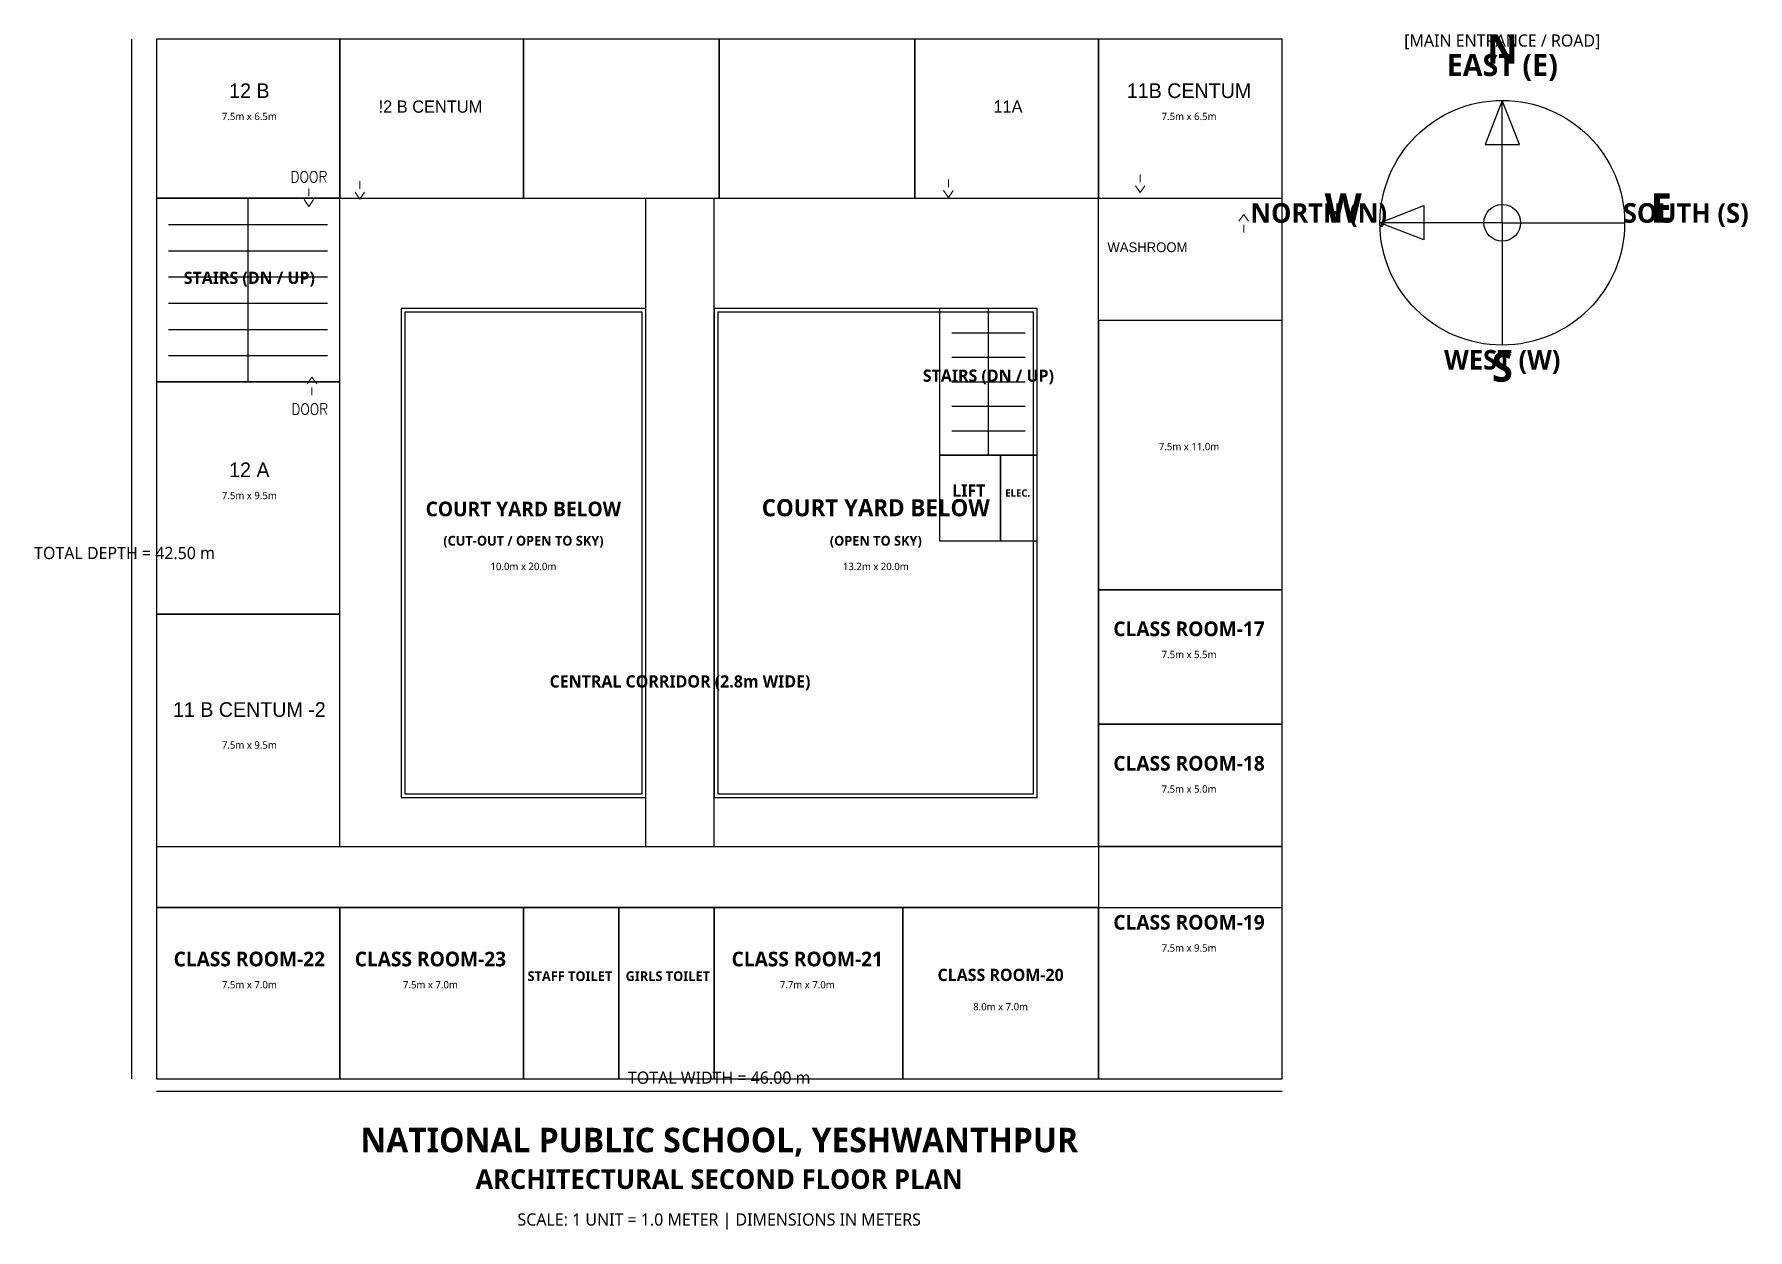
# Model space of a CAD drawing. Header units: metres. Extents: x -5 to 65, y -6.2 to 42.7.
import ezdxf
from ezdxf.enums import TextEntityAlignment as Align

# ---------------------------------------------------------------- set-up
doc = ezdxf.new("R2010")
doc.units = ezdxf.units.M
doc.layers.get('0').update_dxf_attribs({"linetype": 'CONTINUOUS'})
for name, color, linetype in [('COMPASS', 1, 'CONTINUOUS'), ('COURTYARD_VOID', 4, 'CONTINUOUS'), ('DIMENSIONS', 6, 'CONTINUOUS'), ('RAILINGS', 5, 'CONTINUOUS'), ('ROOM_LABELS', 3, 'CONTINUOUS'), ('STAIRS', 2, 'CONTINUOUS'), ('WALLS_EXTERIOR', 7, 'CONTINUOUS'), ('WALLS_INTERIOR', 7, 'CONTINUOUS')]:
    doc.layers.add(name, color=color, linetype=linetype)
doc.styles.add('OpenSans-Bold', font='OpenSans-Bold')
doc.styles.add('OpenSans-Light', font='OpenSans-Light')
doc.styles.add('OpenSans-SemiBold', font='OpenSans-SemiBold')
doc.styles.get("Standard").update_dxf_attribs({"font": 'standard'})
doc.styles.add('unicode', font='unicode')

msp = doc.modelspace()

# ---------------------------------------------------------------- linework, layer by layer
at = {"layer": 'COMPASS'}
for q in [(55, 40), (50, 35), (55, 30), (60, 35)]:
    msp.add_line((55, 35), q, dxfattribs=at)
for points in [[(55, 40), (54.3, 38.2), (55.7, 38.2)], [(50, 35), (51.8, 35.7), (51.8, 34.3)]]:
    msp.add_lwpolyline(points, close=True, dxfattribs=at)
for radius in [5, 0.75]:
    msp.add_circle((55, 35), radius, dxfattribs=at)
at = {"layer": 'COURTYARD_VOID'}
for points in [[(10, 11.5), (20, 11.5), (20, 31.5), (10, 31.5)], [(22.8, 11.5), (36, 11.5), (36, 31.5), (22.8, 31.5)]]:
    msp.add_lwpolyline(points, close=True, dxfattribs=at)
at = {"layer": 'DIMENSIONS'}
for p, q in [((-1, 0), (-1, 42.5)), ((0, -0.5), (46, -0.5))]:
    msp.add_line(p, q, dxfattribs=at)
at = {"layer": 'RAILINGS'}
for points in [[(10.15, 11.65), (19.85, 11.65), (19.85, 31.35), (10.15, 31.35)], [(22.95, 11.65), (35.85, 11.65), (35.85, 31.35), (22.95, 31.35)]]:
    msp.add_lwpolyline(points, close=True, dxfattribs=at)
at = {"layer": 'STAIRS'}
for p, q in [((3.75, 28.5), (3.75, 36)), ((0.5, 34.929), (7, 34.929)), ((0.5, 33.857), (7, 33.857)), ((0.5, 32.786), (7, 32.786)), ((0.5, 31.714), (7, 31.714)), ((34, 25.5), (34, 31.5)), ((0.5, 30.643), (7, 30.643)), ((32.5, 30.5), (35.5, 30.5)), ((0.5, 29.571), (7, 29.571)), ((32.5, 29.5), (35.5, 29.5)), ((32.5, 28.5), (35.5, 28.5)), ((32.5, 27.5), (35.5, 27.5)), ((32.5, 26.5), (35.5, 26.5))]:
    msp.add_line(p, q, dxfattribs=at)
for points in [[(0, 28.5), (7.5, 28.5), (7.5, 36), (0, 36)], [(32, 25.5), (36, 25.5), (36, 31.5), (32, 31.5)]]:
    msp.add_lwpolyline(points, close=True, dxfattribs=at)
at = {"layer": 'WALLS_EXTERIOR'}
msp.add_lwpolyline([(0, 0), (46, 0), (46, 42.5), (0, 42.5)], close=True, dxfattribs=at)
at = {"layer": 'WALLS_INTERIOR'}
for p, q in [((23, 36), (23, 42.5)), ((7.5, 9.5), (7.5, 36)), ((20, 9.5), (20, 36)), ((22.8, 9.5), (22.8, 36)), ((38.5, 9.5), (38.5, 36)), ((0, 9.5), (46, 9.5)), ((0, 7), (46, 7)), ((18.9, 0), (18.9, 7))]:
    msp.add_line(p, q, dxfattribs=at)
for points in [[(0, 36), (7.5, 36), (7.5, 42.5), (0, 42.5)], [(7.5, 36), (15, 36), (15, 42.5), (7.5, 42.5)], [(15, 36), (23, 36), (23, 42.5), (15, 42.5)], [(23, 36), (31, 36), (31, 42.5), (23, 42.5)], [(31, 36), (38.5, 36), (38.5, 42.5), (31, 42.5)], [(38.5, 36), (46, 36), (46, 42.5), (38.5, 42.5)], [(38.5, 20), (46, 20), (46, 31), (38.5, 31)], [(0, 19), (7.5, 19), (7.5, 28.5), (0, 28.5)], [(32, 22), (34.5, 22), (34.5, 25.5), (32, 25.5)], [(34.5, 22), (36, 22), (36, 25.5), (34.5, 25.5)], [(38.5, 14.5), (46, 14.5), (46, 20), (38.5, 20)], [(0, 9.5), (7.5, 9.5), (7.5, 19), (0, 19)], [(38.5, 9.5), (46, 9.5), (46, 14.5), (38.5, 14.5)], [(38.5, 0), (46, 0), (46, 9.5), (38.5, 9.5)], [(0, 0), (7.5, 0), (7.5, 7), (0, 7)], [(7.5, 0), (15, 0), (15, 7), (7.5, 7)], [(15, 0), (18.9, 0), (18.9, 7), (15, 7)], [(18.9, 0), (22.8, 0), (22.8, 7), (18.9, 7)], [(22.8, 0), (30.5, 0), (30.5, 7), (22.8, 7)], [(30.5, 0), (38.5, 0), (38.5, 7), (30.5, 7)]]:
    msp.add_lwpolyline(points, close=True, dxfattribs=at)

# ---------------------------------------------------------------- texts
at = {"char_height": 0.45, "width": 1.45, "attachment_point": 1}
for insert in [(5.482, 37.102), (5.515, 27.606)]:
    msp.add_mtext('DOOR\\P', dxfattribs=dict(at, insert=insert))
at = {"char_height": 0.45, "width": 0.55, "attachment_point": 1}
for insert, rotation in [((8.574, 36.774), 270), ((32.621, 36.841), 270), ((40.458, 37.042), 270), ((6.493, 36.473), 270), ((44.175, 34.534), 90), ((6.103, 27.882), 90)]:
    msp.add_mtext('->', dxfattribs=dict(at, insert=insert, rotation=rotation))
at = {"layer": 'COMPASS'}
for s, height, style, p in [('[MAIN ENTRANCE / ROAD]', 0.5, 'OpenSans-Light', (55, 42.2)), ('N', 1.2, 'OpenSans-Bold', (55, 41.5)), ('EAST (E)', 0.9, 'OpenSans-Bold', (55, 41)), ('NORTH (N)', 0.8, 'OpenSans-Bold', (47.5, 35)), ('W', 1.2, 'OpenSans-Bold', (48.5, 35)), ('SOUTH (S)', 0.8, 'OpenSans-Bold', (62.5, 35)), ('E', 1.2, 'OpenSans-Bold', (61.5, 35)), ('WEST (W)', 0.8, 'OpenSans-Bold', (55, 29)), ('S', 1.2, 'OpenSans-Bold', (55, 28.5))]:
    msp.add_text(s, height=height, dxfattribs=dict(at, style=style)).set_placement(p, align=Align.CENTER)
at = {"layer": 'DIMENSIONS', "style": 'OpenSans-Light'}
for s, height, p in [('7.5m x 6.5m', 0.3, (3.8, 39.2)), ('7.5m x 6.5m', 0.3, (42.2, 39.2)), ('7.5m x 11.0m', 0.3, (42.2, 25.7)), ('7.5m x 9.5m', 0.3, (3.8, 23.7)), ('TOTAL DEPTH = 42.50 m', 0.5, (-1.3, 21.25)), ('10.0m x 20.0m', 0.3, (15, 20.8)), ('13.2m x 20.0m', 0.3, (29.4, 20.8)), ('7.5m x 5.5m', 0.3, (42.2, 17.2)), ('7.5m x 9.5m', 0.3, (3.8, 13.5)), ('7.5m x 5.0m', 0.3, (42.2, 11.7)), ('7.5m x 9.5m', 0.3, (42.2, 5.2)), ('7.5m x 7.0m', 0.3, (3.8, 3.7)), ('7.5m x 7.0m', 0.3, (11.2, 3.7)), ('7.7m x 7.0m', 0.3, (26.6, 3.7)), ('8.0m x 7.0m', 0.3, (34.5, 2.8)), ('TOTAL WIDTH = 46.00 m', 0.5, (23, -0.2)), ('SCALE: 1 UNIT = 1.0 METER | DIMENSIONS IN METERS', 0.5, (23, -6))]:
    msp.add_text(s, height=height, dxfattribs=at).set_placement(p, align=Align.CENTER)
at = {"layer": 'ROOM_LABELS'}
for s, height, style, p in [('12 B', 0.6, 'unicode', (3.8, 40.1)), ('11B CENTUM', 0.6, 'unicode', (42.2, 40.1)), ('!2 B CENTUM', 0.5, 'unicode', (11.2, 39.5)), ('11A', 0.5, 'unicode', (34.8, 39.5)), ('WASHROOM', 0.4, 'unicode', (40.5, 33.8)), ('STAIRS (DN / UP)', 0.5, 'OpenSans-Bold', (3.8, 32.5)), ('STAIRS (DN / UP)', 0.5, 'OpenSans-Bold', (34, 28.5)), ('12 A', 0.6, 'unicode', (3.8, 24.6)), ('LIFT', 0.5, 'OpenSans-Bold', (33.2, 23.8)), ('ELEC.', 0.3, 'OpenSans-Bold', (35.2, 23.8)), ('COURT YARD BELOW', 0.6, 'OpenSans-Bold', (15, 23)), ('COURT YARD BELOW', 0.7, 'OpenSans-Bold', (29.4, 23)), ('(CUT-OUT / OPEN TO SKY)', 0.4, 'OpenSans-Bold', (15, 21.8)), ('(OPEN TO SKY)', 0.4, 'OpenSans-Bold', (29.4, 21.8)), ('CLASS ROOM-17', 0.6, 'OpenSans-Bold', (42.2, 18.1)), ('CENTRAL CORRIDOR (2.8m WIDE)', 0.5, 'OpenSans-Bold', (21.4, 16)), ('11 B CENTUM -2', 0.6, 'unicode', (3.8, 14.8)), ('CLASS ROOM-18', 0.6, 'OpenSans-Bold', (42.2, 12.6)), ('CLASS ROOM-19', 0.6, 'OpenSans-Bold', (42.2, 6.1)), ('CLASS ROOM-22', 0.6, 'OpenSans-Bold', (3.8, 4.6)), ('CLASS ROOM-23', 0.6, 'OpenSans-Bold', (11.2, 4.6)), ('CLASS ROOM-21', 0.6, 'OpenSans-Bold', (26.6, 4.6)), ('STAFF TOILET', 0.4, 'OpenSans-Bold', (16.9, 4)), ('GIRLS TOILET', 0.4, 'OpenSans-Bold', (20.9, 4)), ('CLASS ROOM-20', 0.5, 'OpenSans-Bold', (34.5, 4)), ('NATIONAL PUBLIC SCHOOL, YESHWANTHPUR', 1, 'OpenSans-Bold', (23, -3)), ('ARCHITECTURAL SECOND FLOOR PLAN', 0.8, 'OpenSans-SemiBold', (23, -4.5))]:
    msp.add_text(s, height=height, dxfattribs=dict(at, style=style)).set_placement(p, align=Align.CENTER)

doc.saveas('drawing.dxf')
